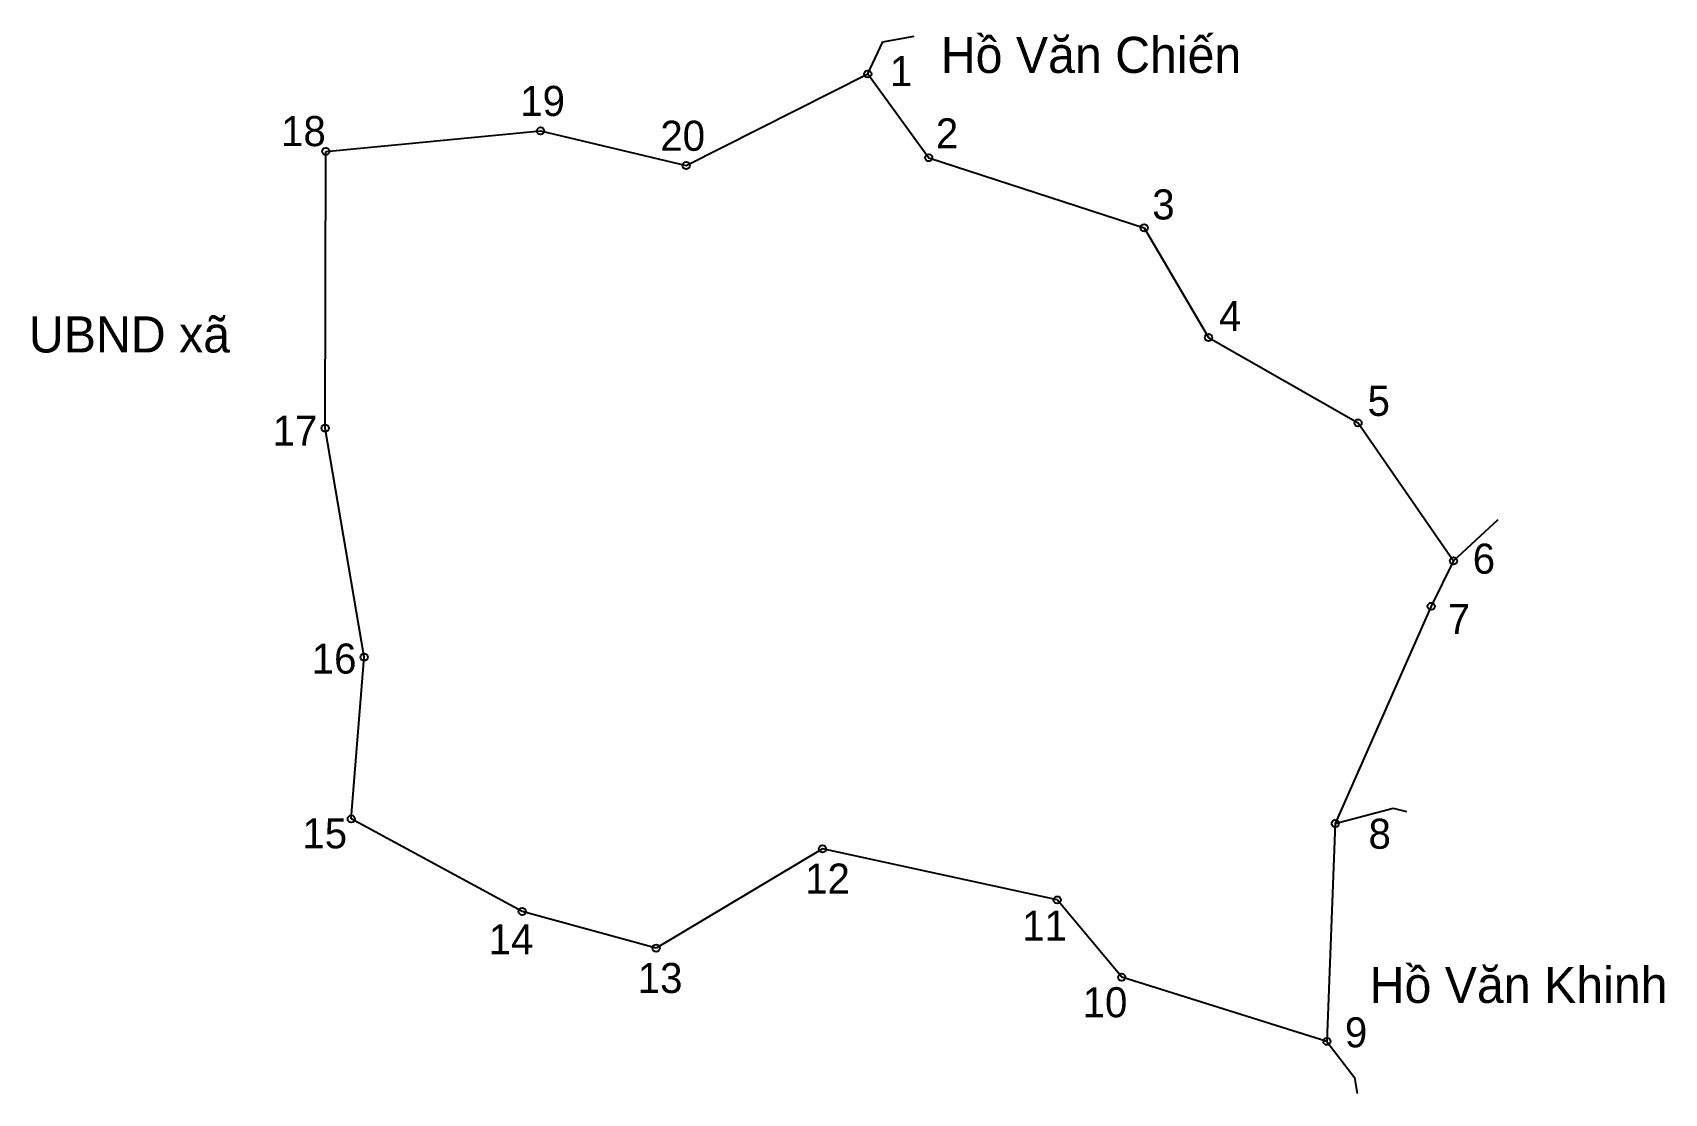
# Model space of a CAD drawing. Extents: x 547159 to 547432, y 1824214 to 1824392.
import ezdxf

# ---------------------------------------------------------------- set-up
doc = ezdxf.new("R2010")
doc.units = 0
for name, color, linetype in [('CanhThua', 7, 'Continuous'), ('MocDinhThua', 7, 'Continuous'), ('RauThua', 7, 'Continuous'), ('SoHieuDinhThua', 7, 'Continuous'), ('TenChuLanCan', 7, 'Continuous')]:
    doc.layers.add(name, color=color, linetype=linetype)

msp = doc.modelspace()

# ---------------------------------------------------------------- linework, layer by layer
at = {"layer": 'CanhThua'}
for p, q in [((547268.14, 1824369.77), (547298.58, 1824385.13)), ((547298.58, 1824385.13), (547308.8, 1824371.09)), ((547207.69, 1824372.15), (547243.72, 1824375.58)), ((547243.72, 1824375.58), (547268.14, 1824369.77)), ((547207.59, 1824325.73), (547207.69, 1824372.15)), ((547308.8, 1824371.09), (547344.93, 1824359.32)), ((547344.93, 1824359.32), (547355.72, 1824340.94)), ((547355.72, 1824340.94), (547380.8, 1824326.6)), ((547214.13, 1824287.31), (547207.59, 1824325.73)), ((547380.8, 1824326.6), (547396.8, 1824303.46)), ((547396.8, 1824303.46), (547393.08, 1824295.85)), ((547393.08, 1824295.85), (547376.99, 1824259.41)), ((547211.98, 1824260.18), (547214.13, 1824287.31)), ((547240.64, 1824244.67), (547211.98, 1824260.18)), ((547376.99, 1824259.41), (547375.59, 1824222.87)), ((547291, 1824255.15), (547263.09, 1824238.5)), ((547330.36, 1824246.59), (547291, 1824255.15)), ((547341.17, 1824233.63), (547330.36, 1824246.59)), ((547263.09, 1824238.5), (547240.64, 1824244.67)), ((547375.59, 1824222.87), (547341.17, 1824233.63))]:
    msp.add_line(p, q, dxfattribs=at)
at = {"layer": 'MocDinhThua'}
for centre in [(547298.58, 1824385.13), (547243.72, 1824375.58), (547207.69, 1824372.15), (547268.14, 1824369.77), (547308.8, 1824371.09), (547344.93, 1824359.32), (547355.72, 1824340.94), (547207.59, 1824325.73), (547380.8, 1824326.6), (547396.8, 1824303.46), (547393.08, 1824295.85), (547214.13, 1824287.31), (547211.98, 1824260.18), (547376.99, 1824259.41), (547291, 1824255.15), (547330.36, 1824246.59), (547240.64, 1824244.67), (547263.09, 1824238.5), (547341.17, 1824233.63), (547375.59, 1824222.87)]:
    msp.add_circle(centre, 0.605, dxfattribs=at)
at = {"layer": 'RauThua'}
for p, q in [((547301.11, 1824390.54), (547306.39, 1824391.45)), ((547298.58, 1824385.13), (547301.11, 1824390.54)), ((547396.8, 1824303.46), (547404.27, 1824310.39)), ((547376.99, 1824259.41), (547386.71, 1824262.01)), ((547386.71, 1824262.01), (547388.91, 1824261.44)), ((547375.59, 1824222.87), (547380.19, 1824216.82)), ((547380.19, 1824216.82), (547380.64, 1824214.15))]:
    msp.add_line(p, q, dxfattribs=at)

# ---------------------------------------------------------------- texts
at = {"layer": 'SoHieuDinhThua'}
for s, height, p in [('1', 5.04, (547302.29, 1824383.09)), ('19', 5.044, (547240.31, 1824378.09)), ('18', 5.044, (547200.2, 1824373.03)), ('2', 5.04, (547310, 1824372.65)), ('20', 5.044, (547263.8, 1824372.25)), ('3', 5.04, (547346.29, 1824360.73)), ('4', 5.04, (547357.48, 1824342)), ('5', 5.04, (547382.4, 1824327.79)), ('17', 5.044, (547198.8, 1824322.79)), ('6', 5.04, (547400.03, 1824301.32)), ('7', 5.04, (547395.85, 1824291.2)), ('16', 5.044, (547205.34, 1824284.56)), ('15', 5.044, (547203.77, 1824255.25)), ('8', 5.04, (547382.56, 1824255.18)), ('12', 5.044, (547288.08, 1824247.65)), ('11', 5.044, (547324.47, 1824239.75)), ('14', 5.044, (547235.01, 1824237.46)), ('13', 5.044, (547260.01, 1824230.98)), ('10', 5.044, (547334.62, 1824226.91)), ('9', 5.04, (547378.6, 1824221.87))]:
    msp.add_text(s, height=height, dxfattribs=at).set_placement(p)
at = {"layer": 'TenChuLanCan'}
for s, height, p in [('Hồ Văn Chiến', 6.0527, (547310.83, 1824385.31)), ('UBND xã', 6.053, (547157.92, 1824338.42)), ('Hồ Văn Khinh', 6.0527, (547382.75, 1824229.32))]:
    msp.add_text(s, height=height, dxfattribs=at).set_placement(p)

doc.saveas('drawing.dxf')
